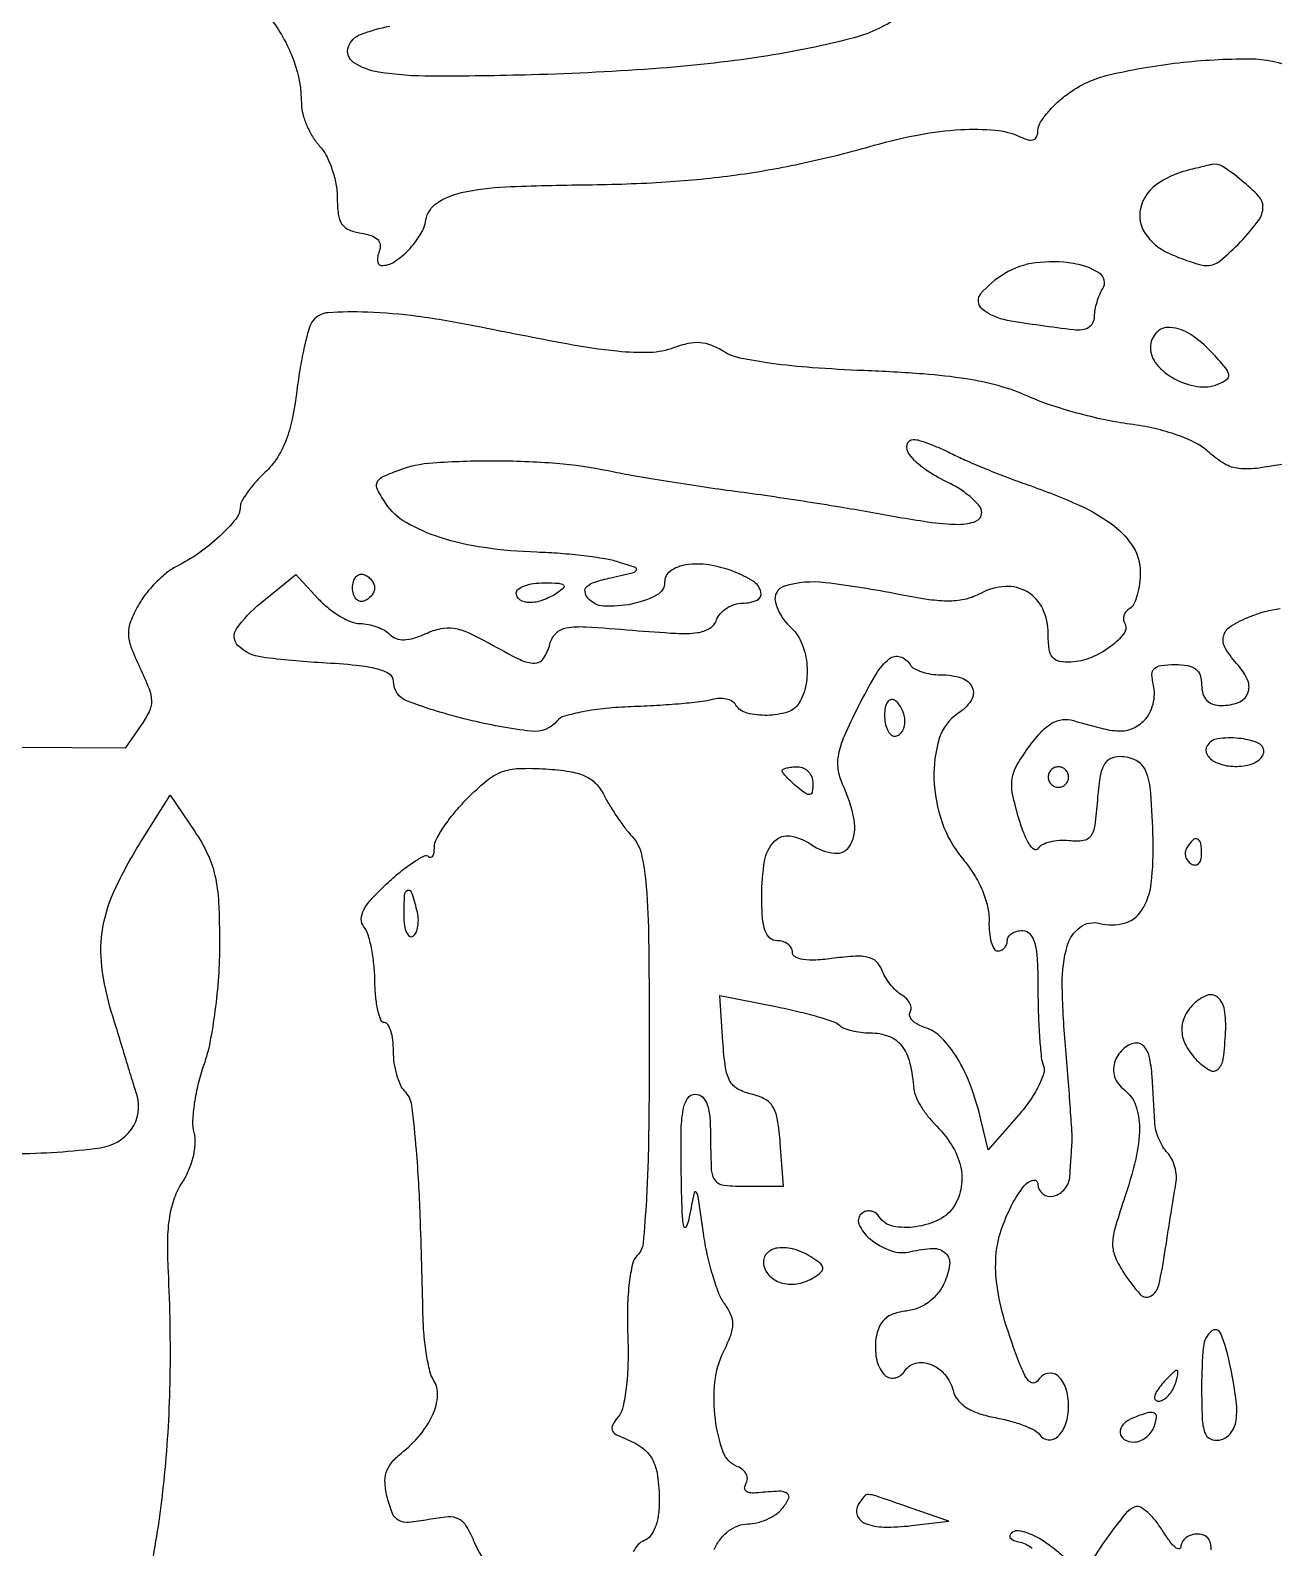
# Model space of a CAD drawing. Extents: x 0 to 5034, y 0 to 2560.
# Drawn here: x 188.5 to 310, y 754.7 to 903 of the extents above; entities that cross this region are included whole.
import ezdxf

# ---------------------------------------------------------------- set-up
doc = ezdxf.new("R2010")
doc.units = 0

msp = doc.modelspace()

# ---------------------------------------------------------------- linework, layer by layer
for points in [[(212.100362, 903.993846, -0.074573), (214.257365, 900.004047, -0.086905), (215, 895.763641, 0.066215), (215.125958, 894.81669, 0.03601), (215.514062, 893.707069, 0.035156), (216.080091, 892.616467, 0.046437), (216.75, 891.72013, -0.064701), (217.420842, 890.750861, -0.036105), (217.985938, 889.429093, -0.035359), (218.371547, 887.986203, -0.04765), (218.5, 886.64139, 0.031575), (218.602811, 885.014955, 0.116582), (218.961373, 884.057629, 0.148228), (219.654913, 883.48988, 0.062821), (220.826455, 883.17043, -0.044523), (221.807971, 882.940913, -0.114956), (222.425308, 882.564452, -0.166841), (222.681813, 882.051444, -0.125508), (222.60784, 881.42043, 0.046653), (222.455342, 880.876134, 0.085739), (222.45127, 880.417251, 0.135552), (222.589899, 880.11629, 0.220914), (222.840255, 880, 0.145486), (224.066031, 880.36438, 0.055505), (225.45526, 881.508128, 0.054462), (226.618033, 882.999258, 0.095686), (227.170891, 884.456155, -0.204195), (228.240645, 886.107795, -0.094821), (230.634801, 887.131662, -0.043181), (234.973384, 887.693271, -0.008218), (242.939805, 887.90032, 0.013243), (250.653025, 888.178366, 0.01853), (257.515665, 888.863964, 0.019222), (264.108735, 890.03013, 0.016094), (271, 891.758166, -0.023047), (275.393736, 892.795237, -0.031806), (279.415652, 893.288827, -0.036437), (282.813921, 893.240166, -0.086451), (285.25, 892.593073, 0.040342), (286.0547, 892.297999, 0.152972), (286.583863, 892.315345, 0.221644), (286.892212, 892.615897, 0.090739), (287, 893.204953, -0.135553), (287.190048, 893.893082, -0.035951), (287.849679, 894.835267, -0.033739), (288.785418, 895.839469, -0.029154), (289.892525, 896.762419, -0.10172), (293.93363, 898.634841, -0.029244), (300.758926, 899.825298, -0.029347), (307.687965, 900.210493, -0.099043), (312.111334, 899.311141, 0.035751)], [(273.357277, 904.295996, -0.09079), (268.732219, 902.180028, -0.022898), (260.589663, 900.510767, -0.020262), (250.091545, 899.288607, -0.012003), (237.5, 898.641195, -0.006761), (227.721625, 898.505803, -0.038575), (222.545074, 898.904084, -0.109623), (220.100277, 899.858735, -0.349959), (219.606508, 901.416958, -0.213089), (220.791139, 902.599444, -0.046303), (223.641004, 903.394474, -0.031657)], [(312.737335, 860.874616, -0.007756), (308.601669, 860.207091, -0.059976), (306.646519, 860.158775, -0.109596), (305.2521, 860.610716, -0.053029), (303.737335, 861.733127, 0.06699), (302.449946, 862.632681, 0.033349), (300.621356, 863.426202, 0.029898), (298.424297, 864.065065, 0.024021), (296, 864.494121, -0.021203), (293.566427, 864.910693, -0.013771), (290.79375, 865.587667, -0.013853), (288.118804, 866.39967, -0.025457), (286, 867.22959, 0.039532), (283.224529, 868.227658, 0.027786), (279.977365, 868.921884, 0.020524), (275.794564, 869.400906, 0.008062), (270, 869.730735, -0.008066), (264.947464, 870.018362, -0.01551), (260.913696, 870.439452, -0.017069), (257.862293, 870.960629, -0.090345), (256.296168, 871.592525, 0.047063), (255.10585, 872.196632, 0.074338), (253.992475, 872.454016, 0.07115), (252.817731, 872.379579, 0.039516), (251.43717, 871.976112, -0.082245), (249.077749, 871.499799, -0.03567), (245.868508, 871.616124, -0.019202), (240.932021, 872.341717, -0.003638), (232, 874.074501, 0.015943), (226.354675, 875.026197, 0.025073), (221.456046, 875.44355, 0.024061), (217.614053, 875.392618, 0.212408), (216.1441, 874.627414, 0.098032), (215.756125, 873.876325, 0.013299), (215.307602, 872.154037, 0.014898), (214.886516, 870.059272, 0.012066), (214.556507, 867.790585, -0.020453), (214.100817, 864.988571, -0.042083), (213.4739, 862.858485, -0.05223), (212.613192, 861.183665, -0.058297), (211.450391, 859.790585, 0.021583), (210.524292, 858.833308, 0.025641), (209.73913, 857.851199, 0.025769), (209.172465, 856.970264, 0.126751), (209.017277, 856.404988, -0.169322), (208.585121, 855.225631, -0.033239), (207.017802, 853.553842, -0.034148), (204.964534, 851.88352, -0.038057), (202.773341, 850.574317, 0.054255), (201.817424, 849.9604, 0.028568), (200.770574, 849.011388, 0.028056), (199.798228, 847.905349, 0.038419), (199.062871, 846.802943, 0.032975), (198.29322, 845.191331, 0.101255), (198.080381, 844.006844, 0.085842), (198.333957, 842.724971, 0.019605), (199.209891, 840.686043, -0.017074), (200.103791, 838.633999, -0.090197), (200.342715, 837.435515, -0.118441), (200.110147, 836.390171, -0.039099), (199.305384, 835.02561), (197.756274, 832.813945), (150.925886, 833.121388, 0.001196)], [(255.34216, 754.488119, -0.055991), (255.961832, 755.507599, -0.065473), (256.764721, 756.30507, -0.071452), (257.679245, 756.814929, -0.090814), (258.627555, 756.992198, 0.060498), (259.533495, 757.105589, 0.043795), (260.495827, 757.438333, 0.044376), (261.367696, 757.925025, 0.070177), (262, 758.5, 0.057385), (262.629945, 759.465541, 0.381489), (262.491366, 759.975255, 0.157145), (261.696593, 760.190688, 0.014569), (259.640689, 760.033778, -0.045086), (258.922032, 760.022853, -0.14338), (258.476953, 760.190245, -0.244449), (258.32673, 760.503826, -0.130949), (258.454071, 760.925686, 0.129971), (258.593666, 761.384948, 0.124017), (258.491849, 761.862209, 0.107651), (258.155903, 762.285, 0.079788), (257.638045, 762.585401, -0.217956), (256.236623, 764.01573, -0.056135), (255.46865, 767.239864, -0.054468), (255.421693, 770.891902, -0.09195), (256.263419, 773.826218, 0.023572), (256.968984, 775.425015, 0.087267), (257.181151, 776.50277, 0.111507), (256.988805, 777.442875, 0.051912), (256.358712, 778.52411, -0.066654), (255.795418, 779.559487, -0.018729), (255.201861, 781.305484, -0.018534), (254.673053, 783.349329, -0.018555), (254.297292, 785.425946, 0.001266), (253.778449, 788.993067, 0.144145), (253.581248, 789.419348, 0.620595), (253.379125, 789.365652, 0.003851), (252.917831, 787, -0.057252), (252.619265, 786.032273, -0.738746), (252.382261, 786.059735, -0.0379), (252.220915, 787.559713, -0.003601), (252.131641, 791.25, -0.007055), (252.119894, 795.335226, -0.040905), (252.319955, 797.480274, -0.100243), (252.758942, 798.596889, -0.254383), (253.5, 799, -0.188641), (254.196999, 798.727332, -0.12648), (254.666667, 798, -0.063857), (254.927513, 796.673807, -0.016668), (255, 794.5, 0.012023), (255.070393, 791.572983, 0.156475), (255.447639, 790.566234, 0.20532), (256.300763, 790.103676, 0.022958), (258.557498, 790), (262.114996, 790), (261.807498, 794.210153, 0.020579), (261.545338, 796.498614, 0.094004), (261.097515, 797.753923, 0.138217), (260.316116, 798.505545, 0.065916), (259, 799.000398, -0.067746), (257.665083, 799.50788, -0.143981), (256.890067, 800.281609, -0.091436), (256.456227, 801.600172, -0.017497), (256.202207, 804.1189), (255.904413, 808.65731), (261.38447, 807.563058, -0.009543), (263.536933, 807.09037, -0.012731), (265.470491, 806.574512, -0.009989), (267.050298, 806.075141, -0.115323), (267.59893, 805.734403, 0.104707), (268.0341, 805.451314, 0.032181), (268.785683, 805.215731, 0.030628), (269.683127, 805.054117, 0.029242), (270.60765, 805, -0.088591), (272.406426, 804.678769, -0.140283), (273.661094, 803.759761, -0.106496), (274.456844, 802.102578, -0.038102), (274.875, 799.5, 0.082482), (275.054063, 798.792043, 0.031249), (275.521782, 797.882124, 0.029917), (276.164429, 796.936894, 0.032132), (276.90128, 796.09872, -0.054534), (278.544353, 794.052009, -0.083855), (279.427338, 791.96448, -0.097328), (279.505993, 789.938092, -0.101092), (278.806989, 788.062548, -0.139768), (277.351243, 786.747106, -0.078926), (275.060791, 786.039719, -0.084285), (272.815069, 786.098456, -0.208678), (271.489919, 787.016312, 0.096999), (271.174221, 787.357257, 0.097442), (270.753724, 787.553253, 0.09841), (270.293856, 787.574287, 0.101116), (269.865759, 787.417034, 0.366754), (269.50545, 786.308186, 0.126417), (270.592787, 784.848897, 0.084981), (272.647445, 783.701296, 0.147486), (274.583515, 783.610317, -0.051471), (276.742211, 783.921251, -0.203221), (277.971245, 783.457546, -0.243024), (278.359648, 782.331805, -0.070856), (277.826049, 780.517565, -0.064668), (277.193853, 779.501724, -0.06349), (276.319648, 778.673913, -0.063634), (275.26767, 778.09341, -0.065501), (274.113759, 777.803276, 0.052502), (272.886301, 777.528248, 0.102935), (272.026308, 777.023811, 0.109454), (271.471615, 776.2421, 0.064724), (271.165335, 775.134665, 0.080929), (271.206891, 773.151559, 0.132592), (271.927237, 771.645375, 0.257273), (272.960519, 771.259482, 0.221264), (273.940716, 771.904076, -0.19676), (275.030349, 772.69632, -0.155424), (276.497463, 772.596005, -0.12399), (277.887763, 771.596366, -0.111693), (278.705127, 770.019595, 0.107075), (279.163386, 769.11547, 0.08079), (279.997778, 768.373084, 0.062887), (281.225521, 767.794673, 0.033244), (282.860187, 767.380399, -0.021179), (284.300467, 767.052129, -0.025563), (285.618275, 766.618987, -0.025546), (286.669194, 766.149986, -0.13189), (287.138197, 765.727642, 0.229656), (287.993893, 765.210187, 0.218879), (288.955345, 765.548734, 0.123001), (289.732568, 766.798116, 0.07809), (290, 768.5, 0.076878), (289.727737, 770.260289, 0.138661), (288.930834, 771.470088, 0.241952), (287.935748, 771.711473, 0.197619), (287.037471, 771.060629, -0.199684), (286.643081, 770.777257, -0.242691), (286.207256, 770.887298, -0.094869), (285.724092, 771.512258, -0.024397), (285.201244, 772.682514, -0.019051), (283.74396, 776.891803, -0.039556), (282.999143, 780.28425, -0.050382), (282.895005, 783.146185, -0.066295), (283.405114, 785.705924, -0.034318), (284.424773, 788.133125, -0.05214), (285.659391, 790.057161, -0.173828), (286.521648, 790.588061, -0.476434), (287, 790.2, 0.233073), (287.469, 789.248531, 0.230316), (288.513185, 789.034559, 0.160173), (289.635339, 789.751082, 0.156884), (290.125, 791, -0.000184), (290.178898, 791.857292, -0.000148), (290.237504, 792.779688, -0.000149), (290.292184, 793.632277, -0.000382), (290.332461, 794.25, 0.031561), (290.33478, 795.086959, 0.001962), (290.175542, 797.561847, 0.002898), (289.957016, 800.510608, 0.002145), (289.682473, 803.769052, -0.018839), (289.377385, 809.784605, -0.071937), (289.865279, 813.498373, -0.16511), (291.118649, 815.324457, -0.228293), (293.039144, 815.700015, 0.13069), (295.437548, 815.709919, 0.187218), (297.132257, 816.956462, 0.113639), (298.078914, 819.631361, 0.035402), (298.263489, 823.914644, 0.010963), (298.038384, 828.446108, 0.078217), (297.544257, 830.578777, 0.180806), (296.593467, 831.61685, 0.118426), (294.998481, 832, 0.119994), (294.056526, 831.77064, 0.155514), (293.432021, 831.145071, 0.083152), (293.045071, 829.937376, 0.017982), (292.807498, 827.75, -0.014214), (292.557353, 825.273176, -0.118851), (292.157695, 824.229386, -0.21258), (291.429751, 823.783472, -0.06041), (290.071299, 823.769873, 0.042473), (289.093827, 823.795068, 0.047672), (288.164406, 823.650417, 0.05356), (287.412679, 823.370306, 0.13927), (286.990262, 822.984243, -0.437964), (286.643263, 822.916925, -0.094712), (286.175239, 823.421376, -0.046179), (285.640842, 824.481786, -0.020857), (285.131764, 825.954549, -0.020945), (284.520946, 828.354579, -0.089189), (284.477586, 829.827873, -0.095986), (284.951769, 831.168923, -0.026352), (286.19265, 833.046703, -0.027871), (287.376509, 834.474204, -0.075138), (288.404425, 835.293116, -0.105472), (289.404792, 835.616374, -0.097646), (290.479849, 835.51687, 0.011817), (293.444761, 834.717536, 0.060912), (295.130208, 834.517675, 0.109074), (296.320045, 834.784913, 0.087012), (297.399232, 835.542089, 0.078058), (297.904518, 836.235687, 0.05487), (298.249048, 837.139559, 0.05447), (298.39075, 838.105162, 0.073295), (298.294349, 838.982409, -0.054758), (298.141412, 840.019801, -0.213078), (298.378192, 840.607643, -0.16337), (299.031767, 840.918637, -0.030072), (300.383369, 841, -0.040796), (301.63973, 840.897319, -0.122995), (302.422921, 840.558915, -0.153983), (302.853593, 839.946136, -0.076914), (303, 839, 0.072026), (303.12506, 838.136347, 0.121293), (303.492623, 837.507601, 0.12387), (304.103605, 837.129729, 0.077002), (304.940983, 837, 0.090489), (306.600636, 837.302841, 0.204612), (307.504446, 838.16986, 0.200343), (307.513412, 839.437966, 0.087015), (306.597961, 840.891754, -0.045483), (305.338054, 842.567582, -0.199821), (305.145813, 843.764063, -0.197854), (305.859235, 844.751224, -0.044534), (307.75, 845.700578, -0.057341), (310.672767, 846.483614, -0.030589)], [(232.636128, 753.856517, -0.052832), (231.955294, 755.107931, 0.03184), (231.153068, 756.742053, 0.146056), (230.396338, 757.462322, 0.137729), (229.343361, 757.672397, 0.027164), (227.414883, 757.418054, -0.022691), (225.474239, 757.144432, -0.146053), (224.513283, 757.334587, -0.175504), (223.906969, 758.001402, -0.03615), (223.40187, 759.534959, -0.042589), (223.172389, 760.949962, -0.093745), (223.293605, 762.034636, -0.099018), (223.7954, 762.962788, -0.051453), (224.739958, 763.887832, 0.050204), (226.613479, 765.713526, 0.070154), (227.850039, 767.694998, 0.087988), (228.310653, 769.558472, 0.16205), (227.921622, 771.053882, -0.086124), (227.551335, 771.92004, -0.018042), (227.228761, 773.543953, -0.01842), (226.989112, 775.479748, -0.016511), (226.881297, 777.5, 0.00359), (226.615924, 787.155565, 0.011791), (226.244679, 793.523, 0.011748), (225.781165, 797.907949, 0.165637), (225.093089, 799.306911, -0.092847), (224.672767, 799.920985, -0.03535), (224.321095, 800.901405, -0.033506), (224.080639, 802.047864, -0.034953), (224, 803.2, 0.029855), (223.93589, 804.272736, 0.046487), (223.740878, 805.1775, 0.058862), (223.457282, 805.807826, 0.263459), (223.117884, 806, -0.310331), (222.771552, 806.237863, -0.035202), (222.478376, 807.196511, -0.03277), (222.264863, 808.51205, -0.020398), (222.179553, 810.07323, 0.022265), (222.083258, 811.722426, 0.024242), (221.841207, 813.309793, 0.024672), (221.50339, 814.637617, 0.098886), (221.106677, 815.371462, -0.184278), (220.850557, 816.123478, -0.11654), (221.099111, 817.027744, -0.06336), (221.929577, 818.174376, -0.01872), (223.474209, 819.702364, -0.016505), (224.812634, 820.851703, -0.026636), (226.031968, 821.728234, -0.024842), (227.030945, 822.30066, -0.324761), (227.429201, 822.237465, 0.21516), (227.643805, 822.15631, 0.241088), (227.832328, 822.268157, 0.103911), (227.960779, 822.614547, 0.037024), (228, 823.143495, -0.123682), (228.193605, 823.914199, -0.024773), (228.929899, 825.137629, -0.024796), (229.953747, 826.510243, -0.020917), (231.165613, 827.858189, -0.025558), (233.080352, 829.626197, -0.08291), (234.567993, 830.495894, -0.082378), (236.262789, 830.83804, -0.025024), (238.89177, 830.798027, -0.021797), (241.22113, 830.543487, -0.067275), (242.736977, 830.096454, -0.094901), (243.778921, 829.36766, -0.077842), (244.564938, 828.256886, 0.021373), (245.111056, 827.264773, 0.012823), (245.838711, 826.133471, 0.012831), (246.62184, 825.043183, 0.021758), (247.338781, 824.178145, -0.130764), (248.236125, 822.435457, -0.03396), (248.703919, 819.288417, -0.017277), (248.943978, 813.971621, -0.002642), (249, 803.371259, -0.003659), (248.936239, 794.65913, -0.010823), (248.719219, 788.680225, -0.009235), (248.393429, 784.424021, -0.174369), (247.832108, 783.232108, 0.141063), (247.357687, 782.374157, 0.026442), (247.047268, 780.586941, 0.024369), (246.882944, 778.255805, 0.014472), (246.903266, 775.470311, -0.015066), (246.920238, 772.691645, -0.023312), (246.750879, 770.298052, -0.025084), (246.43364, 768.420797, -0.119352), (245.958534, 767.450036, 0.045926), (245.439496, 766.692884, 0.20784), (245.387602, 766.172026, 0.190621), (245.734416, 765.749468, 0.038159), (246.637376, 765.334775, -0.06543), (248.264963, 764.477226, -0.114101), (249.274815, 763.344197, -0.092101), (249.812801, 761.704732, -0.032192), (249.984687, 759.218615, -0.036268), (249.890244, 757.828548, -0.056839), (249.589612, 756.670029, -0.071332), (249.11556, 755.822288, -0.138906), (248.5, 755.361626, 0.114669), (247.926113, 754.973417, 0.065763), (247.440625, 754.288127, 0.060287)], [(155.554645, 793.155206, 0.00124), (186.871314, 793.18985, 0.031932), (195.336629, 793.761524, 0.205912), (198.374583, 795.571921, 0.235131), (198.926921, 798.881668, 0.000046), (198.508507, 800.250725, 0.000014), (197.867719, 802.34649, 0.000014), (197.147292, 804.702261, 0.000015), (196.444468, 807, -0.043903), (195.494079, 811.478277, -0.074416), (195.598066, 815.30196, -0.067189), (196.843041, 819.189567, -0.029759), (199.448948, 823.919129), (202.16494, 828.221538), (204.58247, 824.663823, -0.038625), (205.832489, 822.478771, -0.056511), (206.548876, 820.384018, -0.041918), (206.899977, 817.756458, -0.012263), (207, 813.67878, -0.017589), (206.887808, 810.49041, -0.014949), (206.550719, 807.138976, -0.015315), (206.055132, 804.082944, -0.037012), (205.45522, 801.875727, 0.024595), (204.905537, 800.035008, 0.023577), (204.530171, 798.123135, 0.024272), (204.361193, 796.407739, 0.073932), (204.47538, 795.245585, -0.074155), (204.580708, 794.16869, -0.044773), (204.4014, 792.896555, -0.042426), (203.976359, 791.589107, -0.045262), (203.343737, 790.401856, 0.059247), (202.567163, 788.841056, 0.046612), (202.099214, 787.009743, 0.035923), (201.902359, 784.704875, 0.016007), (201.959143, 781.656271, -0.016639), (202.138501, 771.325245, -0.020588), (201.589473, 761.718327, -0.019567), (200.498061, 753.82429, -0.1214)], [(303.927847, 754.469594, 0.104506), (303.784921, 755.350281, 0.186407), (303.353442, 755.824994, 0.116647), (302.613499, 756, 0.075648), (301.995035, 755.90589, 0.087525), (301.466149, 755.632812, 0.098378), (301.107555, 755.226786, 0.127188), (300.973391, 754.75, -0.390369), (300.792145, 754.561445, -0.196329), (300.452843, 754.676497, -0.055853), (299.898483, 755.278089, -0.0195), (299.238681, 756.255097, 0.0301), (298.510337, 757.285826, 0.042119), (297.734094, 758.103303, 0.048806), (297.020202, 758.623312, 0.215291), (296.51529, 758.678004, 0.13981), (295.65612, 758.097716, 0.015766), (294.18576, 756.231919, 0.016534), (292.432995, 753.685368, 0.008945)], [(289.563109, 753.750572, 0.011958), (288.027958, 754.971795, 0.034279), (287.006137, 755.640603, 0.043712), (285.980116, 756.103294, 0.049949), (285.092125, 756.317277, 0.176637), (284.527958, 756.195249, 0.137336), (284.276311, 755.916949, 0.279419), (284.299801, 755.633739, 0.144848), (284.630728, 755.379331, 0.043047), (285.25, 755.200137, -0.135347), (286.448249, 754.599453, -0.198786)]]:
    msp.add_lwpolyline(points, format="xyb")
for points in [[(301.5, 889.27639, 0.101905), (298.495986, 887.846957, 0.177787), (297.02231, 885.556177, 0.20795), (297.490185, 883.127254, 0.134724), (299.707167, 881.25, 0.01439), (300.820246, 880.771508, 0.015205), (301.938939, 880.367188, 0.014977), (302.92111, 880.077884, 0.064214), (303.525051, 880, 0.175274), (304.824753, 880.470048, 0.029139), (306.797447, 882.316322, 0.029647), (308.544183, 884.386121, 0.161809), (309, 885.757747, 0.195042), (308.59325, 886.760806, 0.026918), (306.907227, 888.320448, 0.026643), (305.065486, 889.68994, 0.20338), (304.027494, 889.883999, 0.00426), (303.712721, 889.81196, 0.000605), (303.067451, 889.657663, 0.000689), (302.304407, 889.473115, 0.000587)], [(283.75, 879.216241, 0.07383), (281.391299, 877.24699, 0.427717), (281.508181, 875.799783, 0.128934), (283.984339, 874.677878, 0.012767), (290.5, 873.736888, 0.063111), (291.317332, 873.743558, 0.10619), (291.960115, 873.975139, 0.129107), (292.37015, 874.409486, 0.121138), (292.526431, 875, -0.041451), (292.593559, 875.665879, -0.025894), (292.776264, 876.428637, -0.025918), (293.036296, 877.166778, -0.042227), (293.339813, 877.757063, 0.41154), (293.004606, 879.245616, 0.104748), (290.438748, 880.210638, 0.068672), (286.746298, 880.261866, 0.106654)], [(298, 871.978561, 0.179318), (298.607116, 870.340147, 0.090927), (300.341448, 868.938486, 0.085738), (302.569704, 868.181972, 0.131411), (304.586027, 868.394638, 0.061998), (305.446614, 868.853936, 0.295494), (305.644666, 869.346814, 0.12994), (305.307476, 870.043092, 0.011193), (303.975483, 871.526098, 0.058794), (301.887008, 873.282176, 0.127211), (299.915131, 873.954594, 0.228399), (298.568569, 873.426854, 0.189258)], [(278.66896, 861.566473, 0.014227), (280.068222, 860.907266, 0.005933), (281.990257, 860.09475, 0.005864), (284.069823, 859.27291, 0.007556), (286, 858.569391, -0.021715), (291.105968, 856.542841, -0.059167), (294.436537, 854.548901, -0.091077), (296.333928, 852.435111, -0.138335), (297, 850.073715, -0.031742), (296.925173, 848.896223, -0.037369), (296.701458, 847.801757, -0.040666), (296.375482, 846.929428, -0.145595), (295.983688, 846.489919, 0.076912), (295.632552, 846.189876, 0.089777), (295.410657, 845.812119, 0.100767), (295.350462, 845.416968, 0.126644), (295.460107, 845.064549, -0.311582), (295.408126, 844.036557, -0.070753), (294.091637, 842.747406, -0.06083), (292.168257, 841.666173, -0.085383), (290.25, 841.236686, -0.057928), (289.094721, 841.312833, -0.179553), (288.434108, 841.706013, -0.139889), (288.093086, 842.511167, -0.030676), (288, 844.026965, 0.109709), (287.461897, 846.44986, 0.150025), (285.972222, 848.098079, 0.149734), (283.811933, 848.628552, 0.109163), (281.41702, 847.95559, -0.063416), (279.975531, 847.405205, -0.056404), (278.382893, 847.204464, -0.039502), (276.333601, 847.340469, -0.013241), (273.375239, 847.853509, 0.019759), (266.194836, 849.002555, 0.102615), (262.216504, 848.662193, 0.403386), (261.332169, 847.096287, 0.146658), (262.784764, 844.694786, -0.107764), (263.855694, 843.196379, -0.073738), (264.39246, 841.167375, -0.072271), (264.322029, 839.026014, -0.09438), (263.623299, 837.199502, -0.183109), (262.518263, 836.35067, -0.066845), (260.538349, 836.032538, -0.067249), (258.562457, 836.247705, -0.196071), (257.47486, 837.040677, 0.123538), (257.104412, 837.40089, 0.074311), (256.531277, 837.627956, 0.066852), (255.850744, 837.693046, 0.063833), (255.165843, 837.578547, -0.044306), (254.166438, 837.371183, -0.006832), (252.149241, 837.163961, -0.007579), (249.756275, 836.987644, -0.00652), (247.23583, 836.873259, 0.017199), (244.764376, 836.708151, 0.022363), (242.519837, 836.378512, 0.020826), (240.714343, 835.951604, 0.15222), (239.977881, 835.473348, -0.255062), (237.471385, 834.476296, -0.029479), (231.302893, 835.597616, -0.028872), (225.356742, 837.414116, -0.313884), (224, 839.362403, 0.261003), (223.61439, 840.050789, 0.074232), (222.443936, 840.547548, 0.039189), (220.389245, 840.910508, 0.010016), (217.018348, 841.168805, -0.018408), (211.153296, 841.717353, -0.159967), (208.822392, 842.835596, -0.372052), (208.665771, 844.499181, -0.066618), (210.972556, 846.96773), (214.445112, 849.811761), (216.674807, 847.405881, 0.037057), (217.664414, 846.485247, 0.035555), (218.792306, 845.706727, 0.03768), (219.886808, 845.167529, 0.095898), (220.752251, 845, -0.049035), (221.536589, 844.922895, -0.037828), (222.365037, 844.692187, -0.038868), (223.112863, 844.353807, -0.070814), (223.647874, 843.952126, 0.107966), (224.272025, 843.551801, 0.094824), (225.036837, 843.423569, 0.070026), (225.986694, 843.579576, 0.031238), (227.173295, 844.033097, -0.053909), (228.616986, 844.511221, -0.091479), (229.885297, 844.548835, -0.069393), (231.313778, 844.120433, -0.02046), (233.355837, 843.080971, 0.012048), (236.377085, 841.478542, 0.112754), (237.798691, 841.13215, 0.257404), (238.66919, 841.595821, 0.080604), (239.288511, 842.995265, -0.128919), (239.887832, 844.061192, -0.160414), (240.888638, 844.58739, -0.057019), (242.793397, 844.686571, -0.00561), (247.381002, 844.350569, 0.006771), (251.599637, 844.051441, 0.044815), (253.70925, 844.119656, 0.106591), (254.895806, 844.531754, 0.165932), (255.582849, 845.355305, -0.090414), (255.96554, 845.984075, -0.066655), (256.584656, 846.516871, -0.065374), (257.33615, 846.87704, -0.079256), (258.106989, 847, 0.105517), (259.536939, 847.305167, 0.365759), (259.917074, 848.094134, 0.189075), (259.161616, 849.138945, 0.051973), (257.315544, 850.07013, 0.050955), (254.831242, 850.734996, 0.07754), (252.601679, 850.745932, 0.115046), (251.072533, 850.137031, 0.245449), (250.5, 849.040995, -0.282269), (249.719818, 847.769124, -0.06707), (247.269165, 846.912125, -0.064297), (244.567847, 846.711717, -0.208888), (242.999027, 847.501173, -0.138106), (242.721704, 848.125107, -0.252243), (242.907785, 848.634242, -0.106336), (243.670168, 849.065042, -0.019735), (245.233959, 849.486074, 0.002993), (247.466972, 850.007799, 0.221182), (247.752249, 850.234212, 0.454234), (247.655407, 850.471044, 0.006317), (246, 851.014602, 0.035593), (244.675362, 851.329613, 0.010643), (242.61875, 851.621598, 0.010614), (240.289066, 851.85186, 0.011302), (238, 851.977172, -0.02747), (232.873966, 852.424328, -0.042566), (228.548439, 853.423533, -0.051565), (225.242871, 854.880484, -0.11721), (223.260723, 856.732735, -0.023955), (222.443561, 858.102151, -0.213704), (222.39635, 858.784973, -0.196381), (222.874381, 859.308643, -0.019948), (224.454591, 859.982735, -0.07408), (227.860099, 860.727952, -0.017246), (233.726907, 860.921929, -0.018644), (239.947924, 860.680926, -0.033541), (245, 859.953198, 0.008914), (247.242824, 859.516529, 0.003401), (250.38125, 858.985352, 0.003366), (253.798799, 858.454408, 0.004122), (257, 858.006066, -0.003328), (260.309147, 857.547963, -0.00228), (264.059375, 856.985858, -0.002298), (267.6674, 856.411241, -0.004657), (270.5, 855.919622, 0.006582), (276.210058, 854.951229, 0.037297), (279.283871, 854.703956, 0.093764), (280.914136, 855.002751, 0.310034), (281.5, 855.856772, 0.172782), (281.275055, 856.488291, 0.041879), (280.493215, 857.29769, 0.038056), (279.384694, 858.128092, 0.029955), (278.072648, 858.856772, -0.041243), (275.921225, 860.115909, -0.074041), (274.440886, 861.522229, -0.220108), (274.213628, 862.493193, -0.355821), (274.835627, 863, -0.075595), (275.39232, 862.91535, -0.014015), (276.375115, 862.578902, -0.014743), (277.511591, 862.11527, -0.012974)], [(222.15, 848.5, -0.102038), (222.069583, 848.110048, -0.070382), (221.834219, 847.723802, -0.066918), (221.485911, 847.399741, -0.073624), (221.075, 847.191667, -0.159683), (220.666526, 847.189601, -0.143818), (220.315781, 847.428177, -0.107546), (220.079656, 847.888977, -0.064908), (220, 848.5, -0.064908), (220.079656, 849.111023, -0.107546), (220.315781, 849.571823, -0.143818), (220.666526, 849.810399, -0.159683), (221.075, 849.808333, -0.073624), (221.485911, 849.600259, -0.066918), (221.834219, 849.276198, -0.070382), (222.069583, 848.889952, -0.102038)], [(240, 848, -0.05437), (238.582896, 847.288872, -0.089354), (237.2663, 847.051693, -0.147327), (236.363212, 847.323695, -0.251537), (236, 848, -0.242407), (236.19699, 848.382445, -0.069028), (236.807813, 848.701752, -0.052836), (237.696678, 848.917643, -0.03458), (238.75, 848.984687, -0.011096), (240.150937, 848.945789, -0.155556), (240.616929, 848.771138, -0.461139), (240.628119, 848.487379, -0.043106)], [(274.5, 841, 0.128561), (274.903211, 840.615613, 0.04604), (275.636189, 840.29375, 0.041947), (276.542916, 840.073871, 0.038534), (277.5, 840, -0.076713), (279.531779, 839.686426, -0.21591), (280.576989, 838.748138, -0.256847), (280.46434, 837.483829, -0.09856), (279.170689, 836.197339, 0.17347), (277.35599, 833.765794, 0.083036), (276.836489, 829.850858, 0.075065), (277.634629, 825.552967, 0.091767), (279.650111, 822.003972, -0.035641), (280.738856, 820.505239, -0.039351), (281.563722, 818.914374, -0.042504), (282.073415, 817.348687, -0.064636), (282.216995, 815.927247, 0.030215), (282.252882, 814.805709, 0.047578), (282.432318, 813.859879, 0.061255), (282.713893, 813.202933, 0.266962), (283.066883, 813, 0.106339), (283.422905, 813.076584, 0.099381), (283.725897, 813.29375, 0.096069), (283.929012, 813.618254, 0.092188), (284, 814, -0.148195), (284.115568, 814.381354, -0.098894), (284.440625, 814.70625, -0.082425), (284.926543, 814.925306, -0.064853), (285.5, 815, -0.220335), (286.221864, 814.665665, -0.114266), (286.686636, 813.763631, -0.051266), (286.93522, 812.070586, -0.010836), (287, 809.081787, 0.008321), (287.039423, 806.713038, 0.010026), (287.158096, 804.490058, 0.008829), (287.327972, 802.629311, 0.064516), (287.5382, 801.761049, -0.172723), (287.556686, 801.0016, -0.037639), (287.047389, 799.773014, -0.035024), (286.207175, 798.365707, -0.02738), (285.111586, 796.962778), (282.146772, 793.567033), (281.433046, 796.533517, 0.03099), (280.417349, 799.839588, 0.046276), (279.096252, 802.556996, 0.055922), (277.586257, 804.515798, 0.124388), (275.996447, 805.501128, -0.045132), (275.259619, 805.810514, -0.076185), (274.723264, 806.209698, -0.113071), (274.463498, 806.629872, -0.224173), (274.506512, 807.010536, 0.152934), (274.606889, 807.403551, 0.099501), (274.489228, 807.860899, 0.081801), (274.170497, 808.313652, 0.063029), (273.695621, 808.68854, -0.056903), (273.135466, 809.119755, -0.033045), (272.565504, 809.750288, -0.03264), (272.07121, 810.467148, -0.046766), (271.739165, 811.163505, 0.117081), (271.22066, 811.947063, 0.130304), (270.423909, 812.376112, 0.07416), (269.158308, 812.486209, 0.018016), (267.064576, 812.281836, -0.018235), (265.281235, 812.108548, -0.05097), (264.02748, 812.160549, -0.090502), (263.267151, 812.41574, -0.273119), (263, 812.868331, 0.131597), (262.884414, 813.299892, 0.100606), (262.559375, 813.667572, 0.088114), (262.073152, 813.914903, 0.073831), (261.5, 814, -0.185719), (260.805746, 814.267084, -0.127222), (260.335664, 814.979593, -0.065183), (260.073401, 816.273807, -0.01744), (260, 818.377555, -0.04143), (260.284163, 821.801113, -0.150585), (261.250905, 823.730249, -0.247965), (262.791137, 824.242715, -0.111986), (264.819905, 823.41359, 0.128687), (267.140162, 822.553337, 0.305793), (268.684109, 823.385699, 0.171939), (269.033346, 825.823762, 0.057377), (267.907505, 829.30366, -0.072074), (267.478441, 830.775653, -0.084719), (267.520964, 832.226152, -0.05413), (268.095371, 834.041196, -0.013594), (269.424351, 836.850713, -0.015897), (271.188868, 840.074391, -0.088448), (272.468212, 841.565697, -0.254904), (273.525046, 841.764716, -0.177887)], [(272, 836.059017, 0.0466), (272.073608, 835.270941, 0.066561), (272.29375, 834.604836, 0.086673), (272.618015, 834.155423, 0.195654), (273, 834, 0.142666), (273.38134, 834.111069, 0.09965), (273.70625, 834.423289, 0.08433), (273.925146, 834.890182, 0.067639), (274, 835.440983, 0.061875), (273.925833, 836.038022, 0.051278), (273.70625, 836.640225, 0.053305), (273.382836, 837.157656, 0.08825), (273, 837.5, 0.202618), (272.621877, 837.558599, 0.181468), (272.29375, 837.33165, 0.104212), (272.071541, 836.804599, 0.047867)], [(303.531054, 833.050247, 0.282366), (303.528358, 832.200007, 0.145937), (304.347424, 831.461482, 0.090898), (305.831091, 831.062646, 0.071635), (307.494408, 831.165426, 0.056732), (308.108963, 831.367777, 0.066852), (308.625958, 831.695469, 0.078305), (308.971618, 832.092716, 0.14641), (309.08391, 832.5, 0.307599), (308.478481, 833.350644, 0.064249), (306.598642, 833.785033, 0.061081), (304.578067, 833.738067, 0.221513)], [(265, 829.377555, -0.035496), (264.942264, 828.565314, -0.304492), (264.71069, 828.308142, -0.217533), (264.310961, 828.381629, -0.020633), (263.5, 829, -0.013852), (262.925446, 829.504355, -0.019119), (262.440625, 829.99011, -0.016008), (262.074552, 830.412416, -0.172217), (262, 830.622445, -0.294983), (262.09443, 830.768578, -0.044235), (262.440625, 830.889093, -0.037907), (262.92515, 830.972666, -0.023761), (263.5, 831, -0.107348), (264.072293, 830.875699, -0.099536), (264.559375, 830.523407, -0.095788), (264.885941, 829.996941, -0.091307)], [(288, 830, 0.099038), (288.076342, 829.618362, 0.097945), (288.29375, 829.29375, 0.097945), (288.618362, 829.076342, 0.099038), (289, 829, 0.099038), (289.381638, 829.076342, 0.097945), (289.70625, 829.29375, 0.097945), (289.923658, 829.618362, 0.099038), (290, 830, 0.099038), (289.923658, 830.381638, 0.097945), (289.70625, 830.70625, 0.097945), (289.381638, 830.923658, 0.099038), (289, 831, 0.099038), (288.618362, 830.923658, 0.097945), (288.29375, 830.70625, 0.097945), (288.076342, 830.381638, 0.099038)], [(301.542705, 823.069098, 0.108373), (301.401101, 822.665803, 0.099685), (301.434921, 822.22714, 0.095498), (301.639411, 821.820631, 0.090427), (301.983688, 821.510081, 0.136093), (302.36964, 821.397824, 0.190788), (302.701458, 821.524436, 0.140899), (302.925389, 821.890269, 0.067432), (303, 822.440983, 0.039415), (302.914842, 823.519563, 0.25701), (302.592818, 823.933879, 0.315493), (302.13314, 823.838655, 0.050477)], [(225, 816.440983, 0.034022), (225.064213, 815.498384, 0.072514), (225.266173, 814.798181, 0.140077), (225.563512, 814.447967, 0.293546), (225.90612, 814.441979, 0.15438), (226.21553, 814.801315, 0.064046), (226.392509, 815.424696, 0.054994), (226.422423, 816.194768, 0.046215), (226.289489, 817.000996, 0.01719), (225.775037, 818.72398, 0.439388), (225.374914, 818.901836, 0.284356), (225.052843, 818.438062, 0.013228)], [(302.2125, 807.8125, 0.090123), (301.321388, 806.525593, 0.122279), (301.065827, 805.141046, 0.112789), (301.484416, 803.714681, 0.068938), (302.547619, 802.309524, 0.063073), (303.80157, 801.337495, 0.340436), (304.60279, 801.436399, 0.167605), (305.115825, 802.472952, 0.019807), (305.344728, 805.071506, 0.049903), (305.231996, 807.259797, 0.176994), (304.567051, 808.472489, 0.278334), (303.515927, 808.659374, 0.10499)], [(294.552563, 802.276381, 0.082495), (294.392747, 801.495165, 0.085154), (294.497136, 800.713294, 0.083628), (294.85923, 799.999566, 0.075912), (295.445574, 799.416139, -0.151117), (296.548017, 797.933773, -0.086173), (296.923687, 795.712988, -0.057587), (296.558439, 792.668339, -0.023493), (295.398811, 788.657046, 0.012003), (294.511612, 785.832958, 0.071018), (294.298121, 784.302348, 0.104175), (294.566736, 783.047089, 0.040429), (295.421864, 781.478907, 0.037475), (296.995445, 779.43011, 0.352167), (298.017133, 779.26133, 0.212186), (298.811354, 780.329974, 0.018322), (299.448996, 783.75, -0.001351), (299.744178, 785.697968, -0.001396), (300.046735, 787.623119, -0.001347), (300.317962, 789.289274, -0.005999), (300.491526, 790.264872, 0.066319), (300.534199, 791.03137, 0.048141), (300.386899, 791.874132, 0.048613), (300.084448, 792.662342, 0.073152), (299.663699, 793.264872, -0.055302), (299.211825, 793.86532, -0.034747), (298.817357, 794.651244, -0.034625), (298.533472, 795.489632, -0.052469), (298.416667, 796.25, 0.004617), (298.161041, 800.74432, 0.040859), (297.868906, 802.707497, 0.123074), (297.386936, 803.646272, 0.216168), (296.606989, 804, 0.108651), (296.025075, 803.872038, 0.066386), (295.428884, 803.493687, 0.061737), (294.90938, 802.935387, 0.065014)], [(260.176676, 782.344476, 0.155187), (260.805121, 781.196269, 0.12993), (262.026681, 780.523085, 0.111381), (263.584014, 780.48661, 0.093771), (265.11598, 781.108154, 0.036278), (265.804716, 781.626262, 0.232839), (265.968039, 782.017125, 0.20636), (265.765471, 782.417161, 0.028546), (265, 782.984687, 0.070414), (263.226057, 783.820487, 0.108339), (261.541517, 783.962109, 0.178495), (260.467283, 783.395692, 0.235507)], [(303, 770.426676, 0.009123), (303.056584, 767.325769, 0.071668), (303.313272, 765.911814, 0.205715), (303.856589, 765.302797, 0.158349), (304.75, 765.19281, 0.179037), (305.823937, 765.845228, 0.135883), (306.365458, 767.124448, 0.067909), (306.354075, 769.282816, 0.017124), (305.740587, 772.75, 0.041379), (304.885006, 775.595441, 0.514015), (303.956989, 775.828855, 0.196868), (303.175655, 774.323823, 0.022525)], [(299, 770.5, 0.035237), (298.57205, 769.903434, 0.100348), (298.396714, 769.425778, 0.22275), (298.484197, 769.128897, 0.214681), (298.770566, 769, 0.125677), (299.201557, 769.11007, 0.064053), (299.656816, 769.440625, 0.05745), (300.065988, 769.926337, 0.054778), (300.361626, 770.5, 0.019009), (300.557685, 771.075405, 0.034664), (300.666459, 771.559375, 0.044074), (300.688496, 771.904913, 0.407084), (300.59106, 772, 0.176553), (300.395857, 771.928855, 0.014236), (299.980891, 771.559375, 0.017822), (299.50208, 771.074599, 0.012711)], [(296.25, 767.337719, 0.105712), (295.334605, 766.71927, 0.20977), (295.038089, 765.913082, 0.250727), (295.442945, 765.256324, 0.132529), (296.393011, 765, 0.096313), (296.968559, 765.111903, 0.06686), (297.545909, 765.440625, 0.064359), (298.037471, 765.926569, 0.074185), (298.361626, 766.5, 0.059792), (298.594031, 767.421833, 0.342705), (298.354503, 767.828031, 0.172197), (297.68703, 767.852488, 0.019778)], [(269.430902, 758.888197, 0.234394), (269.332442, 757.833688, 0.209579), (270.111534, 757.047008, 0.091525), (271.944872, 756.685807, 0.032062), (274.637581, 756.826269), (278.301884, 757.254055), (274.400942, 758.611971, 0.001551), (271.159782, 759.728957, 0.06842), (270.456649, 759.86575, 0.233417), (270.004723, 759.673025, 0.038894)]]:
    msp.add_lwpolyline(points, format="xyb", close=True)

doc.saveas('drawing.dxf')
